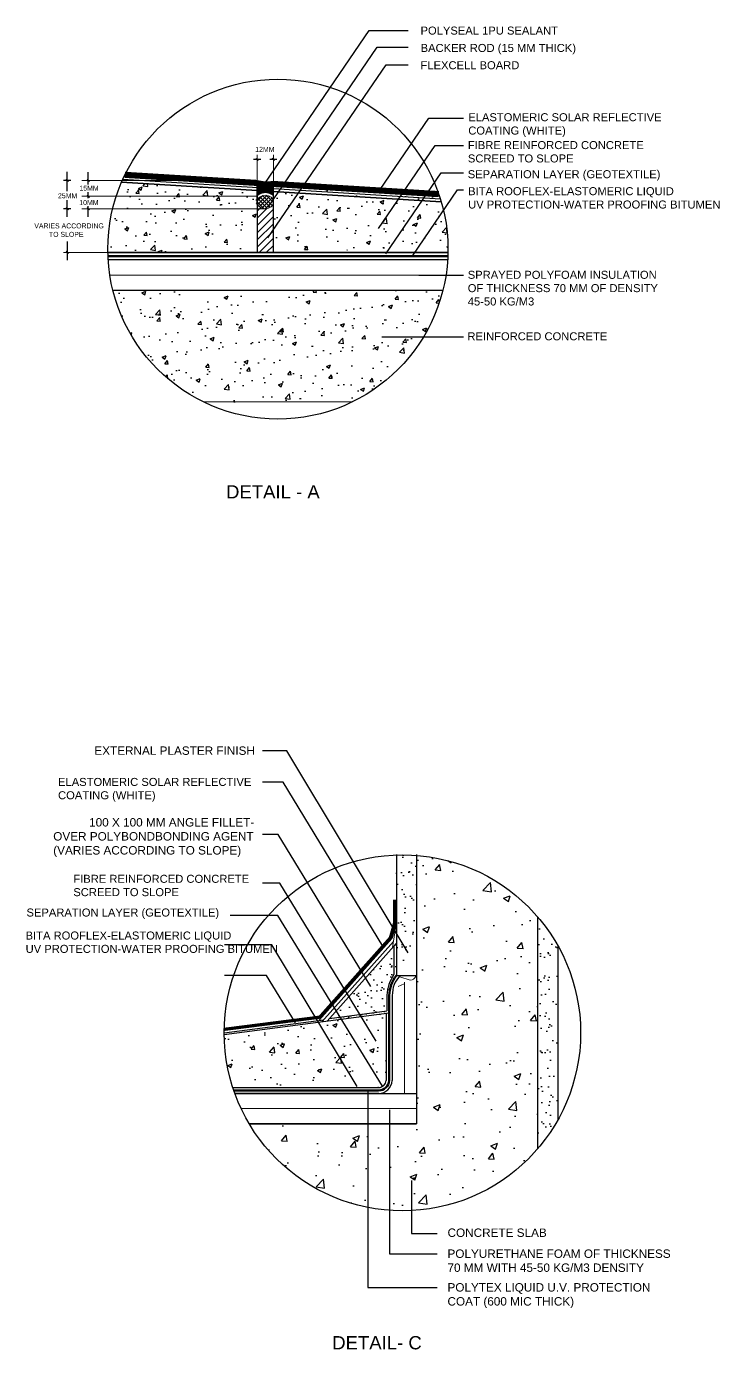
# Model space of a CAD drawing. Header units: centimetres. Extents: x 1605 to 42208, y -25271 to 62166.
# Drawn here: x 1902 to 19211, y 28990 to 62063 of the extents above; entities that cross this region are included whole.
import ezdxf

# ---------------------------------------------------------------- set-up
doc = ezdxf.new("R2010")
doc.units = ezdxf.units.CM
doc.header["$LTSCALE"] = 100
doc.header["$MEASUREMENT"] = 0
doc.linetypes.add('DASHED2', pattern=[0.375, 0.25, -0.125])
for name, color, linetype in [('1', 7, 'Continuous'), ('LIST', 7, 'Continuous'), ('PL-BW', 1, 'Continuous'), ('Stru. dim', 7, 'Continuous'), ('WALL', 2, 'Continuous'), ('ZZ-EXH-DUCT', 4, 'Continuous')]:
    doc.layers.add(name, color=color, linetype=linetype)
doc.styles.add('ARIAL', font='arial.ttf')
doc.styles.add('SIMPLEX', font='simplex.shx')
doc.styles.add('TITLE', font='arial.ttf', dxfattribs={"height": 100})
doc.linetypes.add('BATTING', pattern='A,0.0001,-0.1,[134,ltypeshp.shx,S=0.1,R=0,X=-0.1,Y=0],-0.2,[134,ltypeshp.shx,S=0.1,R=180,X=0.1,Y=0],-0.1', length=0.4001)
doc.dimstyles.get("Standard").update_dxf_attribs({"dimtxt": 0.18, "dimasz": 0.18, "dimexe": 0.18, "dimexo": 0.0625, "dimgap": 0.09, "dimtad": 0, "dimtih": 1, "dimtoh": 1, "dimdec": 4, "dimzin": 0, "dimdsep": 46, "dimtxsty": 'Standard', "dimcen": 0.09, "dimadec": 0, "dimazin": 0, "dimtfac": 1, "dimtdec": 4, "dimtofl": 0, "dimtmove": 0, "dimatfit": 3, "dimfxl": 1, "dimtolj": 1, "dimtzin": 0, "dimarcsym": 0})

msp = doc.modelspace()

# ---------------------------------------------------------------- hatches: boundary and pattern name
at = {"layer": '1'}
h = msp.add_hatch(color=0, dxfattribs=at)
edge = h.paths.add_edge_path()
edge.add_line((8069.018204511611, 57813.21815706161), (8069.018204511611, 58191.26453813515))
edge.add_line((8069.018204511611, 58191.26453813515), (8023.119430597873, 58186.65051113977))
edge.add_arc((7915.312547045063, 59098.16417963395), 917.8668160430967, 256.8187906967983, 276.74517292021613, ccw=False)
edge.add_line((7706.009942027742, 58204.47972104349), (7663.858700511513, 58214.35162221536))
edge.add_line((7663.858700511513, 58214.35162221536), (7663.858700511513, 57808.21329171804))
edge.add_arc((7868.781081588708, 57621.07257321361), 277.5154604498711, 43.81863973381979, 137.59681800097, ccw=False)
h = msp.add_hatch(dxfattribs=at)
h.set_pattern_fill('AR-CONC', scale=140, style=0)
h.set_pattern_definition([(49.99999999999999, (-1291349.652384385, 517328.073843287), (1004.164255641055, -87.85298897563315), [105, -1155]), (355, (-1291349.652384385, 517328.073843287), (-194.2518670582, 1053.068987180017), [84, -924]), (100.4514, (-1291265.972032385, 517320.752767287), (809.9131343996302, 965.215358885335), [89.23626599999984, -981.5989567999987]), (46.18420000000002, (-1291349.652384385, 517608.073843287), (1494.137468075902, -231.7266200606253), [157.4999999999999, -1732.499999999999]), (96.6356, (-1291225.140941385, 517588.7632134869), (1308.527787768184, 1363.765019260618), [133.8544032, -1472.3982]), (351.1842, (-1291349.652384385, 517608.073843287), (1308.526723187078, 1363.766041295455), [126, -1386]), (21, (-1291209.652384385, 517538.073843287), (835.6698729658464, -563.6664469314742), [105, -1155]), (326.0000000000001, (-1291209.652384385, 517538.073843287), (340.6414646902144, 1015.210063065594), [84, -924]), (71.4514, (-1291140.013258185, 517491.1015948869), (1176.311680014086, 451.5426953939333), [89.236266, -981.5989568]), (37.50000000000001, (-1291349.652384385, 517328.073843287), (17.0237974442069, 466.0513953638361), [0, -912.8, 0, -938, 0, -927.5]), (7.499999999999999, (-1291349.652384385, 517328.073843287), (368.2973524190081, 552.1763966353044), [0, -534.8, 0, -891.8000000000001, 0, -353.5]), (327.5, (-1291661.852384385, 517328.073843287), (747.3514106413726, -31.57682042813169), [0, -350, 0, -1092, 0, -1449]), (317.5, (-1291801.852384385, 517328.073843287), (816.4606370793407, 140.1469752652447), [0, -455, 0, -725.1999999999999, 0, -1029])])
edge = h.paths.add_edge_path()
edge.add_line((7663.858700511513, 57651.78170936392), (7663.858700511513, 57676.26454063726))
edge.add_line((7663.858700511513, 57676.26454063714), (7663.858694024386, 57676.26454063714))
edge.add_ellipse((7866.438452511562, 57676.26454063714), major_axis=(202.5797584871966, 0), ratio=0.8306901858543464, start_angle=179.9855000499905, end_angle=180.0144999500095, ccw=False)
edge.add_line((7663.858700511513, 57676.30712782824), (7663.858700511513, 57964.16503025475))
edge.add_line((7663.858700511513, 57964.16503025487), (4278.009752277752, 58172.25215787429))
edge.add_arc((8181.497066075915, 56496.72207190783), 4247.895276247045, 156.769089896135, 179.9999999999984)
edge.add_arc((8181.49706755439, 56496.72207191947), 4247.895277725533, 180.0000000001539, 181.1190962742058)
edge.add_line((3934.412040937694, 56413.75781930948), (5799.135370724603, 56413.75781930855))
edge.add_line((5799.135370724603, 56413.75781930855), (7663.858700511513, 56413.75781930774))
edge.add_line((7663.858700511513, 56413.75781930762), (7663.858700511513, 57651.7817093638))
edge = h.paths.add_edge_path()
edge.add_ellipse((7866.438452511562, 57676.26454063714), major_axis=(202.5797584871966, 0), ratio=0.8306901858543464, start_angle=-0.014499950009508211, end_angle=0.014499950009508211, ccw=False)
edge.add_line((8069.018204511611, 57676.22195344605), (8069.018204511611, 56472.16334549105))
edge.add_line((8069.018204511611, 56472.16334549105), (12429.32134997915, 56472.1633454907))
edge.add_arc((8181.497066075915, 56496.72207192471), 4247.895276247058, 359.6687490810986, 359.9999999997739)
edge.add_arc((8181.497066076847, 56496.7220719083), 4247.895276246127, 359.9999999999968, 378.887605577044)
edge.add_line((12200.6661527718, 57871.81993406569), (8069.018204511611, 58125.74229357811))
edge.add_line((8069.018204511611, 58125.74229357811), (8069.018204511611, 57676.26454063714))
edge.add_line((8069.018204511611, 57676.26454063714), (8069.018210998738, 57676.26454063714))
at = {"layer": '1', "lineweight": 9}
h = msp.add_hatch(dxfattribs=at)
h.set_pattern_fill('ANSI37', scale=550, style=0)
h.set_pattern_definition([(45, (-1291349.652384385, 517328.073843287), (-48.61359120657514, 48.61359120657514), []), (135, (-1291349.652384385, 517328.073843287), (-48.61359120657514, -48.61359120657514), [])])
edge = h.paths.add_edge_path()
edge.add_ellipse((7866.438452511562, 57676.26454063714), major_axis=(202.5797584871966, 0), ratio=0.8306901858543465, start_angle=0.01449995001000747, end_angle=179.98550004999)
edge.add_line((7663.858700511513, 57676.30712782755), (7663.858700511513, 57676.22195344709))
edge.add_ellipse((7866.438452511562, 57676.26454063714), major_axis=(202.5797584871966, 0), ratio=0.8306901858543465, start_angle=180.01449995001, end_angle=359.98550004999)
edge.add_line((8069.018204511611, 57676.22195344756), (8069.018204511611, 57676.30712782789))
at = {"layer": '1', "lineweight": 13}
h = msp.add_hatch(dxfattribs=at)
h.set_pattern_fill('ANSI31', scale=1020, style=0)
h.set_pattern_definition([(45, (-1317340.275373394, 526550.425808114), (-90.1561146012848, 90.15611460128481), [])])
edge = h.paths.add_edge_path()
edge.add_ellipse((7866.438452511562, 57676.26454063714), major_axis=(202.5797584871966, 0), ratio=0.8306901858543464, start_angle=180.0145000176693, end_angle=359.9854999823306, ccw=False)
edge.add_line((7663.858700511513, 57676.22195324791), (7663.858700511513, 57651.78170936392))
edge.add_line((7663.858700511513, 57651.78170936392), (7663.858700511513, 56413.2006912228))
edge.add_line((7663.858700511513, 56413.20069122268), (8069.018204511611, 56413.2006912228))
edge.add_line((8069.018204511844, 56413.2006912228), (8069.018204511611, 57676.22195324744))
at = {"layer": '1'}
h = msp.add_hatch(dxfattribs=at)
h.set_pattern_fill('AR-CONC', color=32, scale=142.8, style=0)
h.set_pattern_definition([(49.99999999999999, (-1317340.275373394, 526550.425808114), (1024.247540753876, -89.61004875514581), [107.1, -1178.1]), (355, (-1317340.275373394, 526550.425808114), (-198.136904399364, 1074.130366923617), [85.68, -942.48]), (100.4514, (-1317254.921414354, 526542.9583105941), (826.1113970876228, 984.5196660630418), [91.02099131999984, -1001.230935935999]), (46.18420000000002, (-1317340.275373394, 526836.0258081141), (1524.02021743742, -236.3611524618378), [160.6499999999999, -1767.149999999999]), (96.6356, (-1317213.273701534, 526816.328965718), (1334.698343523548, 1391.040319645831), [136.531491264, -1501.846164]), (351.1842, (-1317340.275373394, 526836.0258081141), (1334.69725765082, 1391.041362121364), [128.52, -1413.72]), (21, (-1317197.475373394, 526764.6258081141), (852.3832704251633, -574.9397758701036), [107.1, -1178.1]), (326.0000000000001, (-1317197.475373394, 526764.6258081141), (347.4542939840187, 1035.514264326906), [85.68, -942.48]), (71.4514, (-1317126.44346467, 526716.7141147461), (1199.837913614368, 460.573549301812), [91.02099132000001, -1001.230935936]), (37.49999999999999, (-1317340.275373394, 526550.425808114), (17.36427339309104, 475.3724232711128), [0, -931.0559999999999, 0, -956.76, 0, -946.0500000000001]), (7.499999999999999, (-1317340.275373394, 526550.425808114), (375.6632994673882, 563.2199245680105), [0, -545.496, 0, -909.6360000000001, 0, -360.57]), (327.5, (-1317658.719373394, 526550.425808114), (762.2984388542001, -32.20835683669432), [0, -357, 0, -1113.84, 0, -1477.98]), (317.5, (-1317801.519373395, 526550.425808114), (832.7898498209275, 142.9499147705496), [0, -464.1, 0, -739.704, 0, -1049.58])])
h.paths.add_polyline_path([(12304.26583185489, 55473.30036904989), (4058.728300297169, 55473.30036904989, 0.2215892706777689), (6313.885642457988, 52681.40532904991), (10049.10848969384, 52681.40532904991, 0.2215892706777689)])
at = {"layer": 'PL-BW'}
h = msp.add_hatch(dxfattribs=at)
h.set_pattern_fill('AR-CONC', color=75, scale=240, style=0)
h.set_pattern_definition([(49.99999999999999, (-857345.5549652287, 475822.7817140698), (1721.424438241808, -150.6051239582283), [180, -1980]), (355, (-857345.5549652287, 475822.7817140698), (-333.0032006712, 1805.261120880028), [144, -1584]), (100.4514, (-857202.1029332287, 475810.2312980698), (1388.422516113652, 1654.654900946289), [152.9764559999994, -1682.741068799995]), (46.18420000000002, (-857345.5549652287, 476302.7817140698), (2561.378516701547, -397.2456343896434), [269.9999999999997, -2969.999999999997]), (96.6356, (-857132.1067772286, 476269.6777772698), (2243.190493316888, 2337.88289016106), [229.4646912, -2524.1112]), (351.1842, (-857345.5549652287, 476302.7817140698), (2243.188668320705, 2337.884642220779), [216, -2376]), (21, (-857105.5549652287, 476182.7817140698), (1432.576925084308, -966.2853375968128), [180, -1980]), (326.0000000000001, (-857105.5549652287, 476182.7817140698), (583.9567966117961, 1740.360108112447), [144, -1584]), (71.4514, (-856986.1736060287, 476102.2578596698), (2016.534308595576, 774.0731921038856), [152.976456, -1682.7410688]), (37.50000000000001, (-857345.5549652287, 475822.7817140698), (29.18365276149753, 798.9452491951475), [0, -1564.8, 0, -1608, 0, -1590]), (7.499999999999999, (-857345.5549652287, 475822.7817140698), (631.3668898611567, 946.5881085176646), [0, -916.7999999999998, 0, -1528.8, 0, -605.9999999999999]), (327.5, (-857880.7549652287, 475822.7817140698), (1281.173846813781, -54.13169216251146), [0, -600, 0, -1872, 0, -2484]), (317.5, (-858120.7549652287, 475822.7817140698), (1399.646806421727, 240.2519575975623), [0, -780, 0, -1243.2, 0, -1764])])
h.paths.add_polyline_path([(14668.03006111412, 39806.19993537533, 0.1980387005552844), (11644.03006112063, 41343.49964385733), (11644.03006112063, 38422.32054872924, -0.02412343167790392), (11644.03006112063, 38405.81291682631), (11644.03006112063, 34631.65215171475), (7466.848974451192, 34631.65215171475, 0.5128290190817834), (14668.03006111202, 34008.06281446686)])
h = msp.add_hatch(dxfattribs=at)
h.set_pattern_fill('AR-SAND', color=32, scale=240, style=0)
h.set_pattern_definition([(37.50000000000001, (-857517.7233169108, 477715.7480707586), (-15.11840594630595, 462.4377045631581), [0, -364.8, 0, -408, 0, -390]), (7.499999999999999, (-857517.7233169108, 477715.7480707586), (424.7464092642545, 677.3150556551377), [0, -196.8, 0, -328.8, 0, -126]), (327.5, (-857812.9233169107, 477715.7480707586), (747.3940468203588, 1.358172848871433), [0, -120, 0, -432, 0, -564]), (317.5, (-857812.9233169107, 477715.7480707586), (721.4703850973503, 210.6421355842198), [0, -60, 0, -283.2, 0, -324])])
h.paths.add_polyline_path([(15172.03006111458, 39085.89838900053, 0.04950581565962094), (14668.03006111412, 39806.19993537533), (14668.03006111202, 34008.06281446686, 0.04950581565958014), (15172.03006111249, 34728.36436084073)])
h.paths.add_polyline_path([(11644.03006112063, 41343.49964385733, 0.0283423547279737), (11140.03006112063, 41354.90747474899), (11140.03006112063, 38341.50399064083, -0.01229203925541272), (11166.32497750432, 38373.93651844046, -0.1749220016252261), (11644.03006112063, 38598.75346725408)])
h = msp.add_hatch(dxfattribs=at)
h.set_pattern_fill('AR-SAND', scale=210, style=0)
h.set_pattern_definition([(37.50000000000001, (-857517.7233169108, 477715.7480707586), (-13.22860520301771, 404.6329914927633), [0, -319.2, 0, -357, 0, -341.25]), (7.499999999999999, (-857517.7233169108, 477715.7480707586), (371.6531081062227, 592.6506736982456), [0, -172.2, 0, -287.7, 0, -110.25]), (327.5, (-857776.0233169107, 477715.7480707586), (653.9697909678139, 1.188401242762504), [0, -105, 0, -378, 0, -493.5]), (317.5, (-857776.0233169107, 477715.7480707586), (631.2865869601816, 184.3118686361923), [0, -52.5, 0, -247.8, 0, -283.5])])
h.paths.add_polyline_path([(11140.03006112063, 38341.50399064083), (11140.03006112063, 39146.34236519175), (9408.843322747389, 37199.05896565292), (10963.63006112399, 37402.78111259753), (10963.63006112632, 37843.12960201848, -0.1595808766781875)])
h = msp.add_hatch(dxfattribs=at)
h.set_pattern_fill('AR-CONC', color=1, scale=156, style=0)
h.set_pattern_definition([(49.99999999999999, (-857345.5549652287, 475822.7817140698), (1118.925884857175, -97.89333057284837), [117, -1287]), (355, (-857345.5549652287, 475822.7817140698), (-216.45208043628, 1173.419728572018), [93.60000000000001, -1029.6]), (100.4514, (-857252.3111444287, 475814.6239436698), (902.4746354738736, 1075.525685615088), [99.43469639999968, -1093.781694719996]), (46.18420000000002, (-857345.5549652287, 476134.7817140698), (1664.896035856005, -258.2096623532682), [175.4999999999998, -1930.499999999999]), (96.6356, (-857206.8136430287, 476113.2641551498), (1458.073820655977, 1519.623878604689), [149.15204928, -1640.67228]), (351.1842, (-857345.5549652287, 476134.7817140698), (1458.072634408458, 1519.625017443507), [140.4, -1544.4]), (21, (-857189.5549652287, 476056.7817140698), (931.1750013048002, -628.0854694379284), [117, -1287]), (326.0000000000001, (-857189.5549652287, 476056.7817140698), (379.5719177976675, 1131.234070273091), [93.6, -1029.6]), (71.4514, (-857111.9570817486, 476004.4412087098), (1310.747300587124, 503.1475748675257), [99.43469639999999, -1093.78169472]), (37.50000000000001, (-857345.5549652287, 475822.7817140698), (18.9693742949734, 519.3144119768459), [0, -1017.12, 0, -1045.2, 0, -1033.5]), (7.499999999999999, (-857345.5549652287, 475822.7817140698), (410.3884784097518, 615.2822705364821), [0, -595.9199999999998, 0, -993.7199999999998, 0, -393.8999999999999]), (327.5, (-857693.4349652287, 475822.7817140698), (832.763000428958, -35.18559990563245), [0, -390, 0, -1216.8, 0, -1614.6]), (317.5, (-857849.4349652287, 475822.7817140698), (909.7704241741226, 156.1637724384155), [0, -507, 0, -808.0799999999999, 0, -1146.6])])
h.paths.add_polyline_path([(10888.03006112413, 37392.87532042104), (6841.353935307825, 36862.6434062995, 0.07577443467160638), (7056.693635819714, 35538.85215171482), (10696.05090890452, 35538.85215171482, 0.3663768132009348), (10888.03006111528, 35719.15428306229)])

# ---------------------------------------------------------------- linework, layer by layer
msp.add_line((7663.858700511513, 57651.78170936392), (7663.858700511513, 58215.41254128539))
for points in [[(8056.77820451162, 57940.01702713268), (12260.78195676813, 57681.64783267572)], [(8056.77820451162, 57940.0170271328), (12260.78195676836, 57681.6478326756)], [(8069.27820451162, 58008.5170271328), (12239.61823624373, 57752.21673386288)]]:
    msp.add_lwpolyline(points)
at = {"layer": '1', "linetype": 'DASHED2', "ltscale": 300}
for p, q in [((7752.407329510899, 58739.00877295597), (7575.310071512127, 58739.00877295597)), ((8157.566833510997, 58739.00877295597), (7980.469575512225, 58739.00877295597)), ((3007.892656459941, 58215.41254125931), (2830.795398461169, 58215.41254125931)), ((3007.892656460173, 57507.98352340888), (2830.795398461401, 57507.98352340888))]:
    msp.add_line(p, q, dxfattribs=at)
at = {"layer": '1'}
for p, q in [((7635.583301209614, 58767.25927226001), (7692.13409981318, 58710.75827365229)), ((8040.742805209711, 58767.25927226001), (8097.293603813278, 58710.75827365229)), ((2891.068628158655, 58243.66304056335), (2947.619426762221, 58187.16204195563)), ((2919.344027460787, 57944.97800841322), (2919.344027460555, 58429.59750885889)), ((3416.448536052603, 58243.66304056311), (3472.99933465617, 58187.16204195539)), ((3444.723935354736, 58111.81507136603), (3444.723935354503, 58416.5331011964)), ((3444.723935354736, 57767.26888251584), (3444.723935354736, 57923.71019281656)), ((2919.344027460555, 57301.10497776465), (2919.344027460787, 57717.67637690948)), ((3416.448536052603, 57844.7836005002), (3472.99933465617, 57788.28260189248)), ((3444.723935354503, 57301.10497776465), (3444.723935354736, 57570.21553776134)), ((2891.068628158888, 57536.23402271292), (2947.619426762454, 57479.7330241052)), ((3416.448536052603, 57536.23402271292), (3472.99933465617, 57479.7330241052)), ((2919.344027460555, 56687.41316449316), (2919.344027460555, 56219.95372229302)), ((2891.068628158422, 56442.0083186141), (2947.619426761989, 56385.50732000638))]:
    msp.add_line(p, q, dxfattribs=at)
at = {"layer": '1', "linetype": 'DASHED2', "lineweight": 9, "ltscale": 300}
for p, q in [((7663.858700511513, 58215.47504125733), (7663.858700511513, 58855.16586523876)), ((8069.018204511611, 58191.32703813515), (8069.018204511611, 58855.16586523876)), ((7663.858700511513, 56413.75781930774), (2830.795398461401, 56413.75781930995))]:
    msp.add_line(p, q, dxfattribs=at)
at = {"layer": '1', "color": 252, "linetype": 'DASHED2', "lineweight": 9, "ltscale": 300}
for p, q in [((7663.796200504063, 58215.41254125943), (3282.884983844126, 58215.41254125931)), ((7663.796200511513, 57816.5331011964), (3282.884983843893, 57816.5331011964)), ((7866.375952511562, 57507.98352340912), (3282.884983844126, 57507.98352340912))]:
    msp.add_line(p, q, dxfattribs=at)
at = {"layer": '1', "color": 0, "lineweight": 18}
msp.add_line((4058.728300297169, 55473.30036904989), (12304.26583185443, 55473.30036904989), dxfattribs=at)
at = {"layer": '1', "color": 7}
msp.add_line((11140.03006112063, 39685.0611417433), (11027.22462151828, 39262.33280930619), dxfattribs=at)
at = {"layer": '1', "color": 7, "lineweight": 13}
msp.add_line((11140.03006112063, 39685.0611417433), (11045.64819228393, 39040.17920998155), dxfattribs=at)
at = {"layer": '1', "color": 1, "const_width": 60.6}
msp.add_lwpolyline([(3942.626810124611, 56322.30789348239), (12432.24909083126, 56322.30789348239)], dxfattribs=at)
at = {"layer": '1', "color": 5, "const_width": 80.8}
msp.add_lwpolyline([(6841.968351592544, 36993.42893323753), (9227.057172258386, 37298.14251612869), (10990.91796588316, 39282.1785339622), (11099.7100611208, 39669.59983018154), (11099.71006112034, 40236.24153761563)], dxfattribs=at)
at = {"layer": '1', "color": 7}
for centre, radius, start, end in [((7915.31254704483, 59098.16417963384), 917.8668160429512, 254.1002745014328, 278.8660169273033), ((10685.52458691527, 35742.41747189776), 203.8372954975533, 272.9601168242356, 353.4467681752859), ((10685.517931171, 35742.43329544176), 355.0531908141465, 272.2430589852122, 355.0185937946114)]:
    msp.add_arc(centre, radius, start, end, dxfattribs=at)
at = {"layer": '1', "color": 7, "lineweight": 53}
msp.add_arc((10685.5166822637, 35742.42079677476), 279.4452359922283, 272.5494357493914, 354.4038320782072, dxfattribs=at)
at = {"layer": '1', "color": 7, "lineweight": 9, "extrusion": (0, 0, -1)}
msp.add_ellipse((7866.438452511562, 57676.26454063714), major_axis=(202.5797584871966, 0), ratio=0.8306901858543464, dxfattribs=at)
at = {"layer": 'PL-BW', "color": 152, "linetype": 'BATTING', "lineweight": 15, "ltscale": 940, "true_color": 0x0957c3}
msp.add_line((3979.876085972182, 55843.37580811395), (12383.11804617965, 55843.37580811395), dxfattribs=at)
at = {"layer": 'PL-BW', "color": 7}
msp.add_line((11140.03006112063, 38341.50399064083), (11644.03006112063, 38341.50399064083), dxfattribs=at)
at = {"layer": 'PL-BW', "color": 6, "lineweight": 15}
for p, q in [((11185.79684514809, 38061.16135296339), (11337.11664677318, 38132.35290513185)), ((11225.46093196073, 38306.14811066104), (11487.69112149696, 38220.20285375576))]:
    msp.add_line(p, q, dxfattribs=at)
at = {"layer": 'PL-BW', "color": 6, "linetype": 'BATTING', "lineweight": 15, "ltscale": 750}
msp.add_line((11339.53015088034, 35387.65215171475), (11339.53015082795, 38170.24082972479), dxfattribs=at)
at = {"layer": 'PL-BW', "color": 6, "linetype": 'BATTING', "lineweight": 15, "ltscale": 940}
msp.add_line((11644.03006112063, 35010.98065863232), (7265.288452100011, 35010.98065863232), dxfattribs=at)
at = {"layer": 'PL-BW'}
for centre, radius in [((8181.497066075915, 56496.72207190795), 4247.895276247013), ((11291.48560023261, 36907.13137492232), 4450.354032491907)]:
    msp.add_circle(centre, radius, dxfattribs=at)
at = {"layer": 'PL-BW', "color": 6, "lineweight": 15}
msp.add_arc((11471.05495201703, 38390.56673277772), 171.1742194687277, 275.5772959192979, 334.9182075336521, dxfattribs=at)
at = {"layer": 'Stru. dim', "color": 0, "lineweight": 35}
msp.add_line((3933.652867425933, 56413.20069122314), (12429.3412647259, 56413.20069122233), dxfattribs=at)
at = {"layer": 'Stru. dim', "color": 0}
msp.add_line((3943.257191270359, 56234.18448885984), (12419.73694088147, 56234.18448886019), dxfattribs=at)
at = {"layer": 'WALL', "color": 0}
for p, q in [((7676.358700511513, 58032.66503025487), (4307.655592769619, 58239.6984107187)), ((12260.78195676813, 57681.64783267572), (8056.77820451162, 57940.01702713268)), ((4058.728300297169, 55473.30036904989), (12304.26583185443, 55473.30036904989))]:
    msp.add_line(p, q, dxfattribs=at)
at = {"layer": 'WALL', "color": 0, "lineweight": 35}
for p, q in [((7663.858700511513, 57964.16503025487), (4278.009752277752, 58172.25215787429)), ((12260.78195676813, 57681.6478326756), (8056.77820451162, 57940.0170271328))]:
    msp.add_line(p, q, dxfattribs=at)
at = {"layer": 'WALL', "color": 0, "lineweight": 18}
msp.add_line((6313.885642457755, 52681.40532904991), (10049.10848969408, 52681.40532904991), dxfattribs=at)
at = {"layer": 'WALL', "color": 7}
for p, q in [((11140.03006112063, 41365.95295785341), (11140.03006112063, 38341.50399064083)), ((11644.03006112063, 41364.91328373246), (11644.03006112063, 34631.65215171475)), ((11644.03006112063, 41343.49964385733), (11644.03006112063, 34631.65215171475)), ((14668.03006111412, 39806.19993537522), (14668.03006111202, 34008.06281446686)), ((11027.22462151735, 39262.33280929967), (9211.44054658199, 37219.89214827956)), ((11140.03006112063, 39146.34236519175), (9408.843322747389, 37199.05896565304)), ((11080.03006112063, 39078.85282094867), (11080.03006112063, 38361.55660748758)), ((15172.03006111458, 39085.89838900111), (15172.03006111249, 34728.36436084073)), ((10903.63006112632, 37843.12960192768), (10903.63006112445, 37455.43223878738)), ((11039.23006112641, 37842.37644915862), (11039.230061115, 35711.60315697637)), ((6841.353935308058, 36862.6434062995), (10963.63006112422, 37402.78111259753)), ((9469.733908876313, 37267.55026409516), (10903.63006112445, 37455.43223878738)), ((10888.03006112413, 37392.87532042104), (10888.03006111528, 35719.1542830609)), ((6841.132102477133, 36909.31301016707), (9327.033672465945, 37235.03819962902)), ((7056.693635819714, 35538.85215171482), (10696.05090890452, 35538.85215171482)), ((10696.05090890452, 35538.85215171482), (10674.99826492951, 35538.85215171482)), ((7108.563905440971, 35387.65215171475), (10699.41427468835, 35387.65215171498)), ((10699.41427468835, 35387.65215171498), (7108.563905440971, 35387.65215171475)), ((10699.41427468835, 35387.65215171498), (11644.03006112063, 35387.65215171486)), ((7466.848974451192, 34631.65215171475), (11644.03006112063, 34631.65215171475)), ((11644.03006112063, 34631.65215171475), (7466.848974451192, 34631.65215171475))]:
    msp.add_line(p, q, dxfattribs=at)
at = {"layer": 'WALL', "color": 7, "lineweight": 13}
msp.add_line((11068.26500762371, 39193.62002015192), (9280.043509885205, 37182.18245535434), dxfattribs=at)
at = {"layer": 'WALL', "color": 7, "lineweight": 53}
for p, q in [((10963.63006112632, 37843.12960192745), (10963.63006111561, 35715.17032113668)), ((7081.869964178886, 35463.25215171484), (10697.94678822067, 35463.25215171484))]:
    msp.add_line(p, q, dxfattribs=at)
at = {"layer": 'WALL', "color": 7, "lineweight": 50}
msp.add_line((10697.94678822067, 35463.25215171484), (7081.869964178886, 35463.25215171484), dxfattribs=at)
at = {"layer": 'WALL', "color": 5, "const_width": 153}
for points in [[(7663.858700511513, 58150.64254125732), (4360.960335876794, 58353.63170114718)], [(12200.6661527718, 57871.81993406569), (8069.018204511611, 58125.74229357811)]]:
    msp.add_lwpolyline(points, dxfattribs=at)
at = {"layer": 'WALL', "color": 0}
for points in [[(7663.858700511513, 58215.41254128539), (7663.858700511513, 56413.2006912228)], [(8069.018204511611, 56413.2006912228), (8069.018204511611, 58191.26453813515)]]:
    msp.add_lwpolyline(points, dxfattribs=at)
at = {"layer": 'WALL', "color": 7}
for centre, radius, start, end in [((11812.70249230461, 37823.00541131428), 909.3108832685499, 143.6822371118239, 178.642265005478), ((11698.20219098404, 37867.63660898103), 659.5846879904491, 134.074745959529, 182.4695033506744)]:
    msp.add_arc(centre, radius, start, end, dxfattribs=at)
at = {"layer": 'WALL', "color": 7, "lineweight": 53}
msp.add_arc((11812.70249230461, 37823.00541131428), 849.3108832685499, 142.3748217767187, 178.642265005478, dxfattribs=at)
at = {"layer": 'ZZ-EXH-DUCT', "color": 0}
msp.add_line((8056.77820451162, 57940.01702713268), (12260.78195676836, 57681.6478326756), dxfattribs=at)
msp.add_lwpolyline([(8056.77820451162, 57940.01702713268), (12260.78195676836, 57681.6478326756)], dxfattribs=at)

# ---------------------------------------------------------------- texts
at = {"layer": '1', "char_height": 125, "attachment_point": 5}
for s, insert in [('\\A1;12MM', (7856.354645892514, 58990.65305651026)), ('\\A1;25MM', (2928.984072184192, 57829.49290842784)), ('\\A1;15MM', (3464.693575440908, 58019.46997234097)), ('\\A1;10MM', (3460.903254287319, 57659.65207885008)), ('\\A1;VARIES ACCORDING ', (2965.414814009333, 57077.03099930484)), ('\\A1; TO SLOPE', (2870.66745866649, 56864.90473101847))]:
    msp.add_mtext(s, dxfattribs=dict(at, insert=insert))
at = {"layer": 'LIST', "color": 5, "lineweight": 30, "style": 'TITLE'}
for s, p in [(' DETAIL - A', (6758.042468427915, 50264.64310786978)), (' DETAIL- C', (9409.730061126409, 28994.57986130679))]:
    msp.add_text(s, height=331.2, dxfattribs=at).set_placement(p)
at = {"layer": 'WALL', "color": 2, "attachment_point": 1}
for s, insert, char_height, style in [('\\A1;POLYSEAL 1PU SEALANT', (11744.20891402709, 62059.66900826211), 200, 'ARIAL'), ('BACKER ROD (15 MM THICK)', (11746.61034664093, 61625.51610115985), 200, 'ARIAL'), ('FLEXCELL BOARD', (11743.63632036559, 61193.43955609074), 200, 'ARIAL'), ('ELASTOMERIC SOLAR REFLECTIVE \\PCOATING (WHITE)', (12936.72717606509, 59894.05728934938), 200, 'ARIAL'), ('FIBRE REINFORCED CONCRETE\\PSCREED TO SLOPE', (12926.84761561407, 59197.07384328707), 200, 'ARIAL'), ('SEPARATION LAYER (GEOTEXTILE)', (12922.84761561407, 58469.53155133617), 200, 'ARIAL'), ('SPRAYED POLYFOAM INSULATION\\POF THICKNESS 70 MM OF DENSITY\\P45-50 KG/M3', (12923.35354497424, 55954.88939581974), 200, 'ARIAL'), ('REINFORCED CONCRETE', (12914.84761561407, 54417.57384328707), 200, 'ARIAL'), ('{\\fArial|b0|i0|c0|p34;\\H1.1667x;EXTERNAL PLASTER FINISH} ', (3597.623848121615, 44065.64839617509), 180, 'SIMPLEX'), ('ELASTOMERIC SOLAR REFLECTIVE \\PCOATING (WHITE)', (2690.70623309049, 43278.40195349243), 200, 'ARIAL'), ('{\\fArial|b0|i0|c0|p34;            100 X 100 MM ANGLE FILLET- \\P OVER POLYBONDBONDING AGENT\\P (VARIES ACCORDING TO SLOPE)}', (2488.764549103567, 42273.87089648118), 210, 'SIMPLEX'), ('FIBRE REINFORCED CONCRETE\\PSCREED TO SLOPE', (3071.586714959938, 40856.54573850497), 200, 'ARIAL'), ('SEPARATION LAYER (GEOTEXTILE)', (1902.232783378337, 40013.93897463602), 200, 'ARIAL'), ('{\\fArial|b0|i0|c0|p34;CONCRETE SLAB} ', (12418.62376503856, 32015.38116121394), 210, 'SIMPLEX'), ('{\\fArial|b0|i0|c0|p34;POLYURETHANE FOAM OF THICKNESS\\P70 MM WITH 45-50 KG/M3 DENSITY} ', (12417.02117889375, 31491.32235730052), 210, 'SIMPLEX'), ('{\\fArial|b0|i0|c0|p34;POLYTEX LIQUID U.V. PROTECTION \\PCOAT (600 MIC THICK)}', (12416.97568910523, 30649.1915506811), 210, 'SIMPLEX')]:
    msp.add_mtext(s, dxfattribs=dict(at, insert=insert, char_height=char_height, style=style))
at = {"layer": 'WALL', "color": 2, "char_height": 200, "width": 6239.890174961501, "attachment_point": 1, "style": 'ARIAL'}
for insert in [(12932.84761561407, 58045.2923516999), (1880.581143179677, 39438.73408862646)]:
    msp.add_mtext('BITA ROOFLEX-ELASTOMERIC LIQUID\\PUV PROTECTION-WATER PROOFING BITUMEN', dxfattribs=dict(at, insert=insert))

# ---------------------------------------------------------------- leaders
at = {"layer": '1', "color": 7}
for points in [[(7853.301544968041, 58135.24750552094), (10458.847615615, 61957.57384328707), (11438.847615615, 61957.57384328707)], [(7934.801544968041, 57546.74750552094), (10659.32037000125, 61543.60642887058), (11438.847615615, 61543.60642887058)], [(7928.801544968041, 56778.74750552094), (10882.32913561445, 61104.99607239151), (11438.847615615, 61104.99607239151)], [(10739.53020841419, 57986.49063463113), (11953.18119810056, 59767.07384328707), (12820.34761561407, 59767.07384328707)], [(10692.87834156421, 57014.18466317153), (12105.42517859815, 59086.57384328707), (12820.34761561407, 59086.57384328707)], [(10875.80563767068, 56380.41894081468), (12257.66915909574, 58406.07384328707), (12820.34761561407, 58406.07384328707)], [(11553.05656470172, 56334.88060412777), (12667.7448114492, 57978.2158611156), (12820.34761561407, 57978.2158611156)], [(11705.34761556215, 55843.37580811395), (12820.34761561407, 55843.37580811395)], [(10777.34761561407, 54305.57384328707), (12820.34761561407, 54305.57384328707)], [(11437.53006111901, 38909.63074130876), (8406.23006112734, 43951.71667401583), (7796.530061124127, 43951.71667401583)], [(10804.53006111901, 39073.13074130876), (8311.412319318626, 43173.71667401583), (7796.530061124127, 43173.71667401583)], [(10501.31852662028, 38067.11237466263), (8192.23006112734, 41865.01390182387), (7796.530061124127, 41865.01390182387)], [(10637.24421080284, 36699.30816855328), (8227.743283346064, 40644.87246861376), (7796.530061124127, 40644.87246861376)], [(10794.16057593469, 35569.94177817389), (8176.29135947209, 39840.5978911882), (6992.8181789479, 39840.5978911882)], [(10163.99090413843, 35560.85215171482), (8033.73006112734, 39103.08079991079), (6849.230061126409, 39103.08079991079)], [(8619.094684204088, 37154.07921311303), (7895.877983853688, 38343.59873641256), (6849.230061126409, 38343.59873641256)], [(10429.73006112734, 35463.25215171484), (10429.73006112734, 30544.57986130679), (12162.73006112734, 30544.57986130679)], [(10967.73006112734, 34980.71667401583), (10967.73006112734, 31378.07986130679), (12162.73006112734, 31378.07986130679)], [(11515.23006112734, 33215.71667401583), (11515.23006112734, 31889.07986130679), (12162.73006112734, 31889.07986130679)]]:
    msp.add_leader(points, dimstyle='Standard', override={"dimgap": 75, "dimtad": 0}, dxfattribs=at)

doc.saveas('drawing.dxf')
